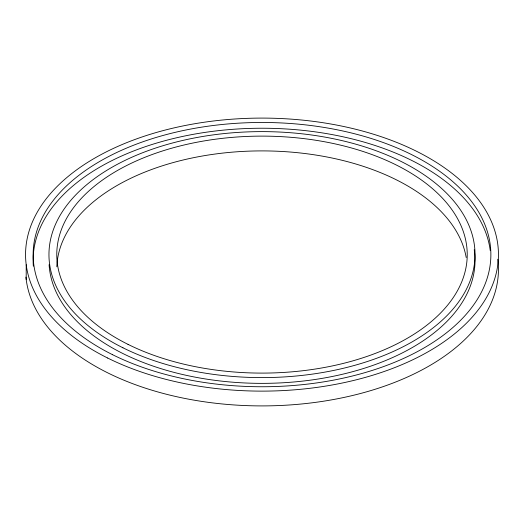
<?xml version="1.0" encoding="UTF-8"?>
<svg xmlns="http://www.w3.org/2000/svg" width="524" height="524" viewBox="0 0 524 524"><rect width="100%" height="100%" fill="white"/><g stroke="black" fill="none" stroke-linecap="round" stroke-linejoin="round"><path stroke-width="0.79" d="M26.2 264.725L26.2 279.502M497.8 259.275A236.448 136.515 0 0 1 277.432 405.615A236.448 136.515 0 0 1 25.925 277.098M56.821 266.768A205.231 118.49 0 0 1 253.996 150.991A205.231 118.49 0 0 1 466.203 257.546M33.346 266.179A228.87 132.14 0 0 1 248.494 128.465A228.87 132.14 0 0 1 490.241 250.583M474.227 249.712A213.032 122.989 0 0 1 274.982 383.136A213.032 122.989 0 0 1 49.099 264.699M107.649 358.023A236.448 136.515 0 0 0 494.302 280.078A236.448 136.515 0 0 0 184.048 125.727A236.448 136.515 0 0 0 107.649 358.023M112.601 354.709A228.87 132.14 0 0 0 486.855 279.259A228.87 132.14 0 0 0 186.544 129.86A228.87 132.14 0 0 0 112.601 354.709M128.033 344.373A205.231 118.49 0 0 0 463.629 276.711A205.231 118.49 0 0 0 194.339 142.744A205.231 118.49 0 0 0 128.033 344.373M122.937 347.785A213.032 122.989 0 0 0 471.292 277.55A213.032 122.989 0 0 0 191.771 138.493A213.032 122.989 0 0 0 122.937 347.785"/></g></svg>
